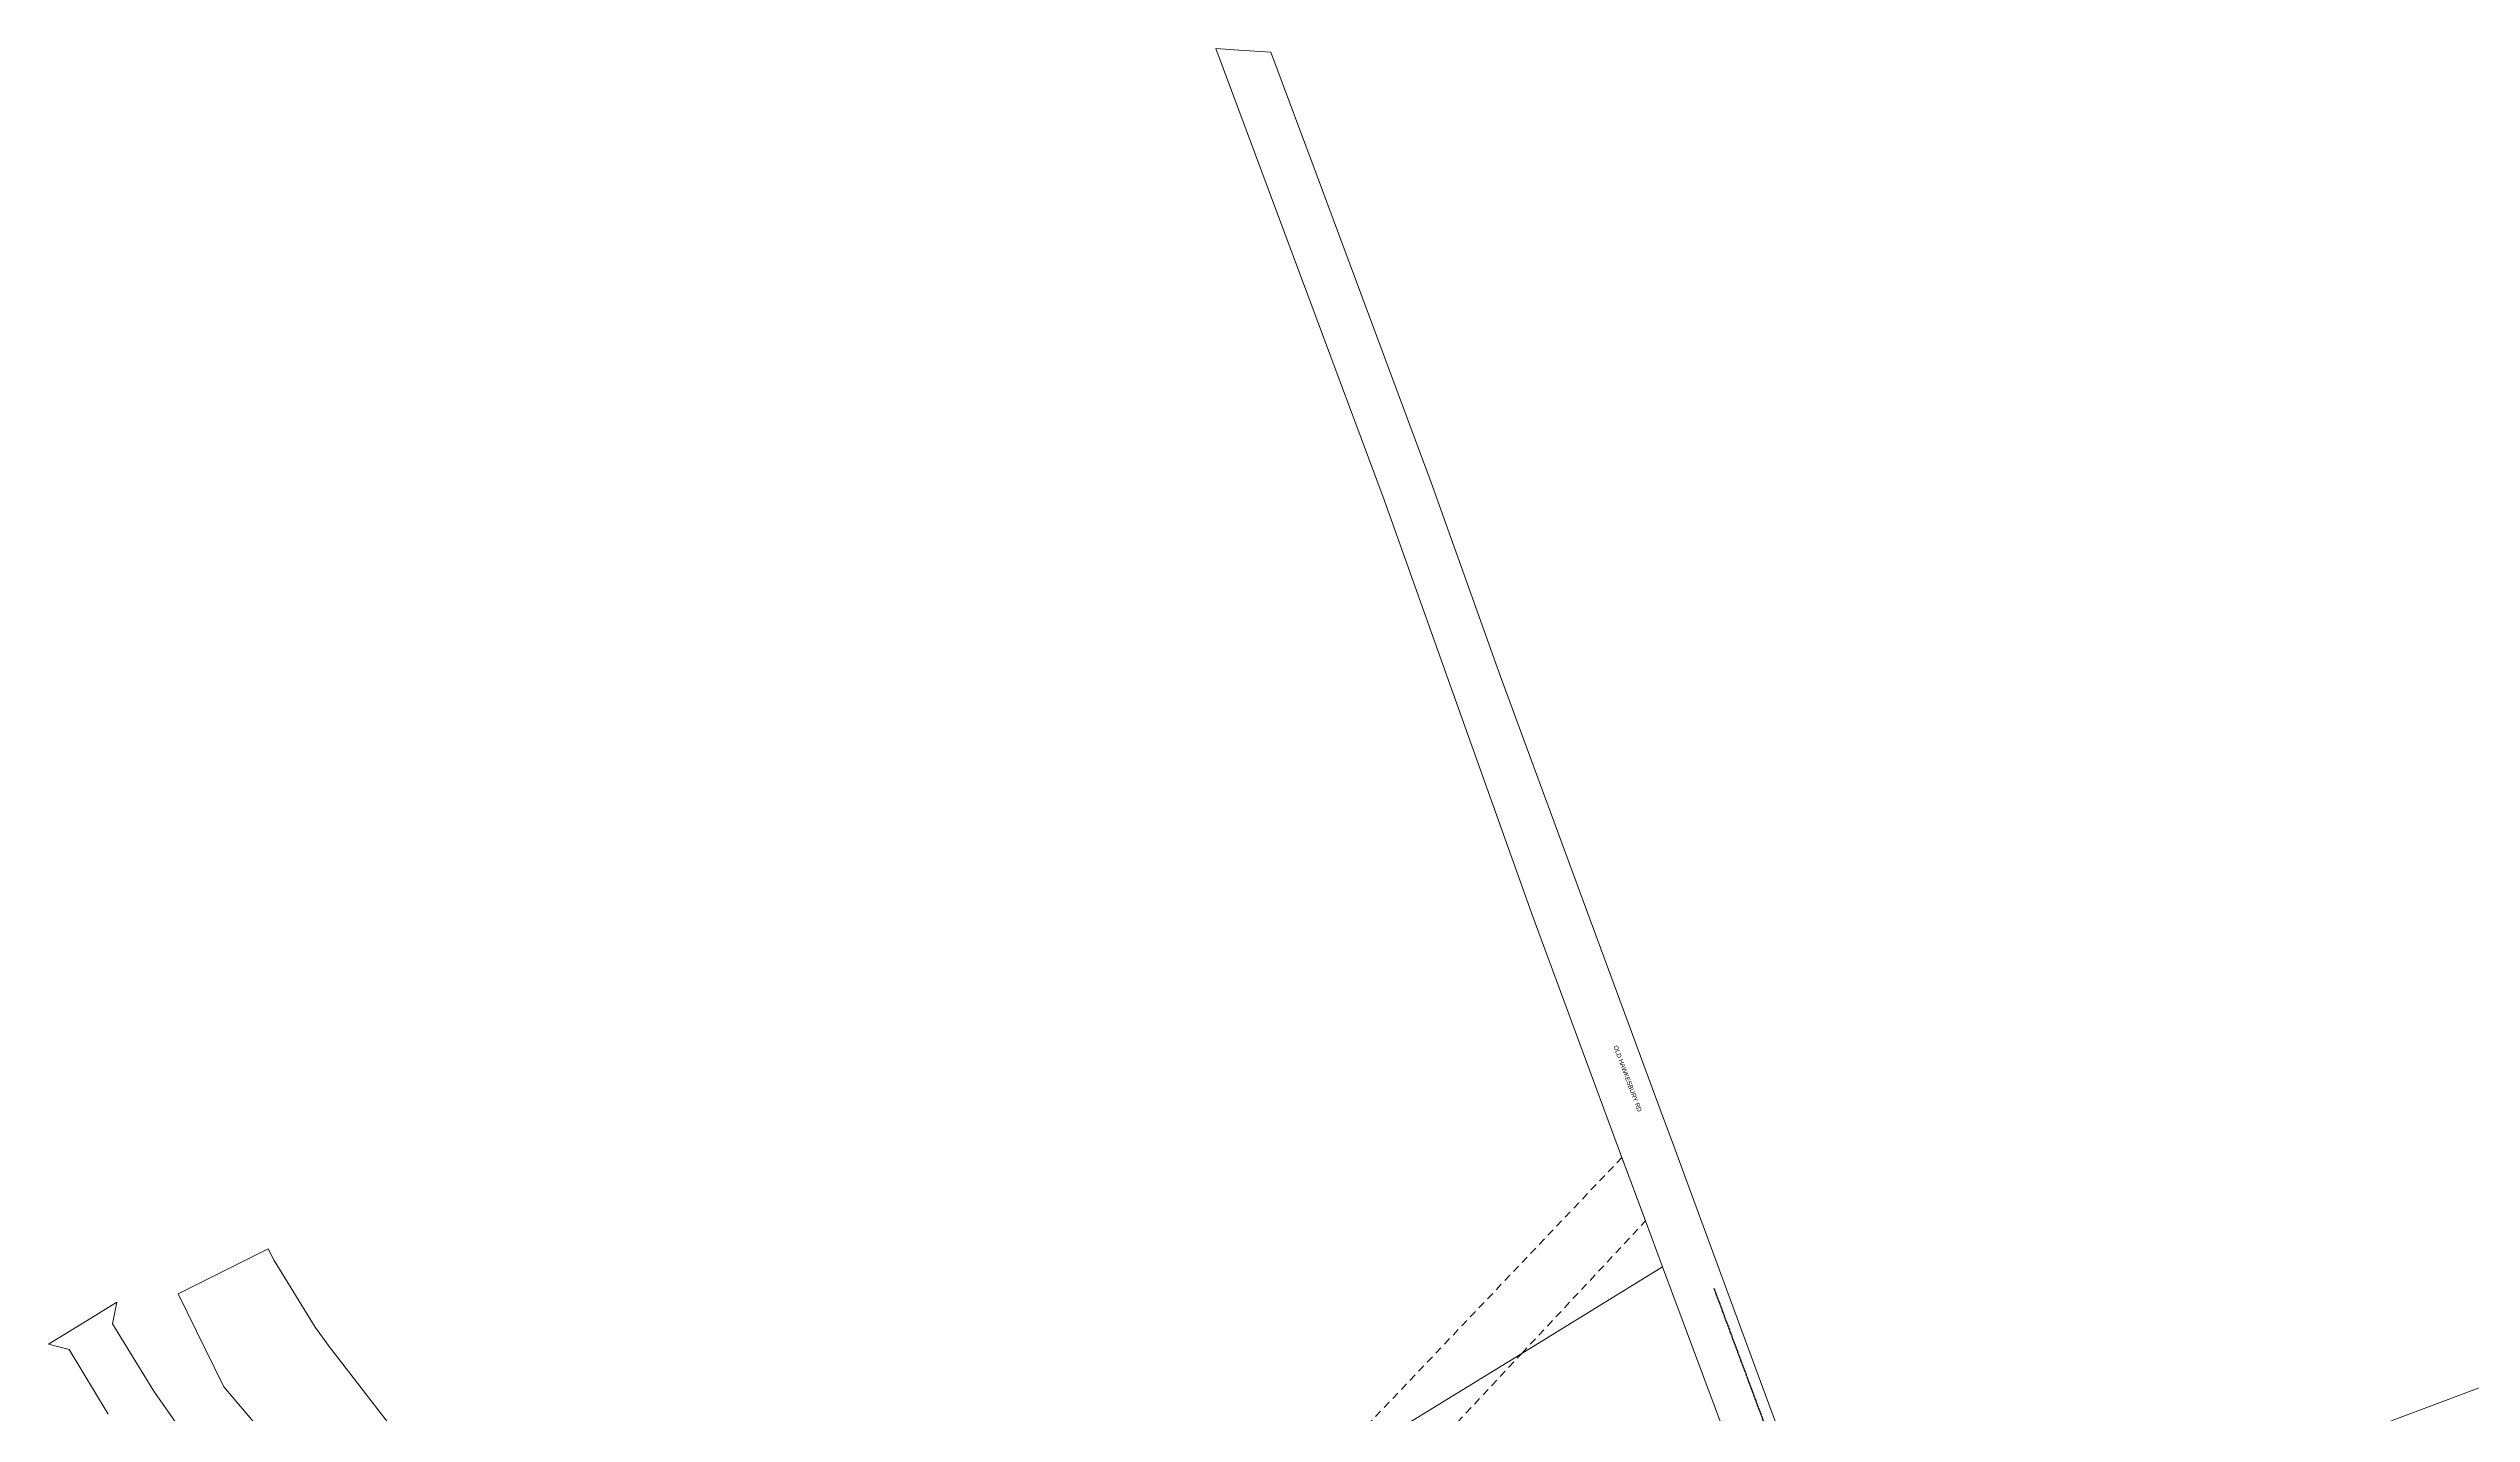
# Model space of a CAD drawing. Header units: metres. Extents: x 299345 to 301288, y 6276165 to 6277715.
# Drawn here: x 299472 to 300440, y 6277170 to 6277715 of the extents above; entities that cross this region are included whole.
import ezdxf

# ---------------------------------------------------------------- set-up
doc = ezdxf.new("R2010")
doc.units = ezdxf.units.M
doc.linetypes.add('Cable Exist OH', pattern=[1, 1, 0])
doc.linetypes.add('Dash', pattern=[5, 3, -2])
for name, color, linetype, lineweight in [('Cadastre Easements_SP_EXT', 9, 'Continuous', 5), ('Cadastre Land Parcels_SP_EXT', 9, 'Continuous', 5), ('Cadastre Roads_SP_EXT', 9, 'Continuous', 5)]:
    doc.layers.add(name, color=color, linetype=linetype, lineweight=lineweight)
doc.layers.add('Mains_HV_EXT', color=7, linetype='Continuous')
doc.styles.get("Standard").update_dxf_attribs({"font": 'arial.ttf'})

msp = doc.modelspace()

# ---------------------------------------------------------------- linework, layer by layer
at = {"layer": 'Cadastre Easements_SP_EXT', "linetype": 'Dash'}
msp.add_lwpolyline([(299849.31, 6276972.64), (299946.12, 6277071.12), (300060.53, 6277193.67), (300110.04, 6277246.62), (300100.61, 6277272.05), (299977.84, 6277142.91), (299930.84, 6277093.4), (299820.92, 6276982.6), (299801.16, 6276969.18), (299814.46, 6276955.94), (299818.46, 6276951.68), (299849.31, 6276972.64)], close=True, dxfattribs=at)
at = {"layer": 'Cadastre Land Parcels_SP_EXT', "linetype": 'Continuous'}
for points in [[(300174.19, 6277074.46), (300116.85, 6277228.24), (300060.53, 6277193.67), (299977.84, 6277142.91), (299920.86, 6277107.94), (299930.84, 6277093.4), (299946.12, 6277071.12), (300012.08, 6276974.96), (300174.19, 6277074.46)], [(300395.09, 6277054.06), (300586.62, 6277126.07), (300517.46, 6277207.88), (300467.31, 6277189.03), (300191.79, 6277085.45), (300226.71, 6276990.75), (300395.09, 6277054.06)]]:
    msp.add_lwpolyline(points, close=True, dxfattribs=at)
at = {"layer": 'Cadastre Roads_SP_EXT', "linetype": 'Continuous'}
for points in [[(300243.59, 6276946), (300243.6, 6276946.01), (300226.71, 6276990.75), (300191.79, 6277085.45), (300156.9, 6277179.94), (300125.59, 6277264.95), (300121.94, 6277274.85), (300116.33, 6277290.07), (300087.02, 6277369.55), (300052.09, 6277464.27), (300024.4, 6277541.82), (299978.73, 6277664.25), (299960.24, 6277713.82), (299947.45, 6277714.7), (299938.25, 6277715.33), (300005.49, 6277534.88), (300033.25, 6277457.06), (300065.05, 6277367.93), (300100.61, 6277272.05), (300110.04, 6277246.62), (300116.85, 6277228.24), (300174.19, 6277074.46), (300224.91, 6276938.46)], [(299614.19, 6277157.08), (299583.83, 6277196.38), (299578.25, 6277204.2), (299561.91, 6277230.82), (299559.48, 6277235.49), (299538.96, 6277225.25), (299523.49, 6277217.52), (299541.78, 6277180.27), (299572.21, 6277144.38)], [(299522.44, 6277166.21), (299513.75, 6277178.61), (299497.2, 6277205.56), (299498.98, 6277214.17), (299487.13, 6277206.9), (299471.67, 6277197.4), (299479.93, 6277195.25), (299495.53, 6277169.44)]]:
    msp.add_lwpolyline(points, dxfattribs=at)
at = {"layer": 'Mains_HV_EXT', "color": 7, "linetype": 'Cable Exist OH'}
msp.add_lwpolyline([(300254.48, 6276905.52), (300242.3, 6276938.06), (300137.46, 6277219.63)], dxfattribs=at)

# ---------------------------------------------------------------- texts
at = {"layer": 'Cadastre Roads_SP_EXT'}
msp.add_text('OLD HAWKESBURY RD', height=1.8, rotation=290.35647, dxfattribs=at).set_placement((300097.15, 6277316.4))

doc.saveas('drawing.dxf')
